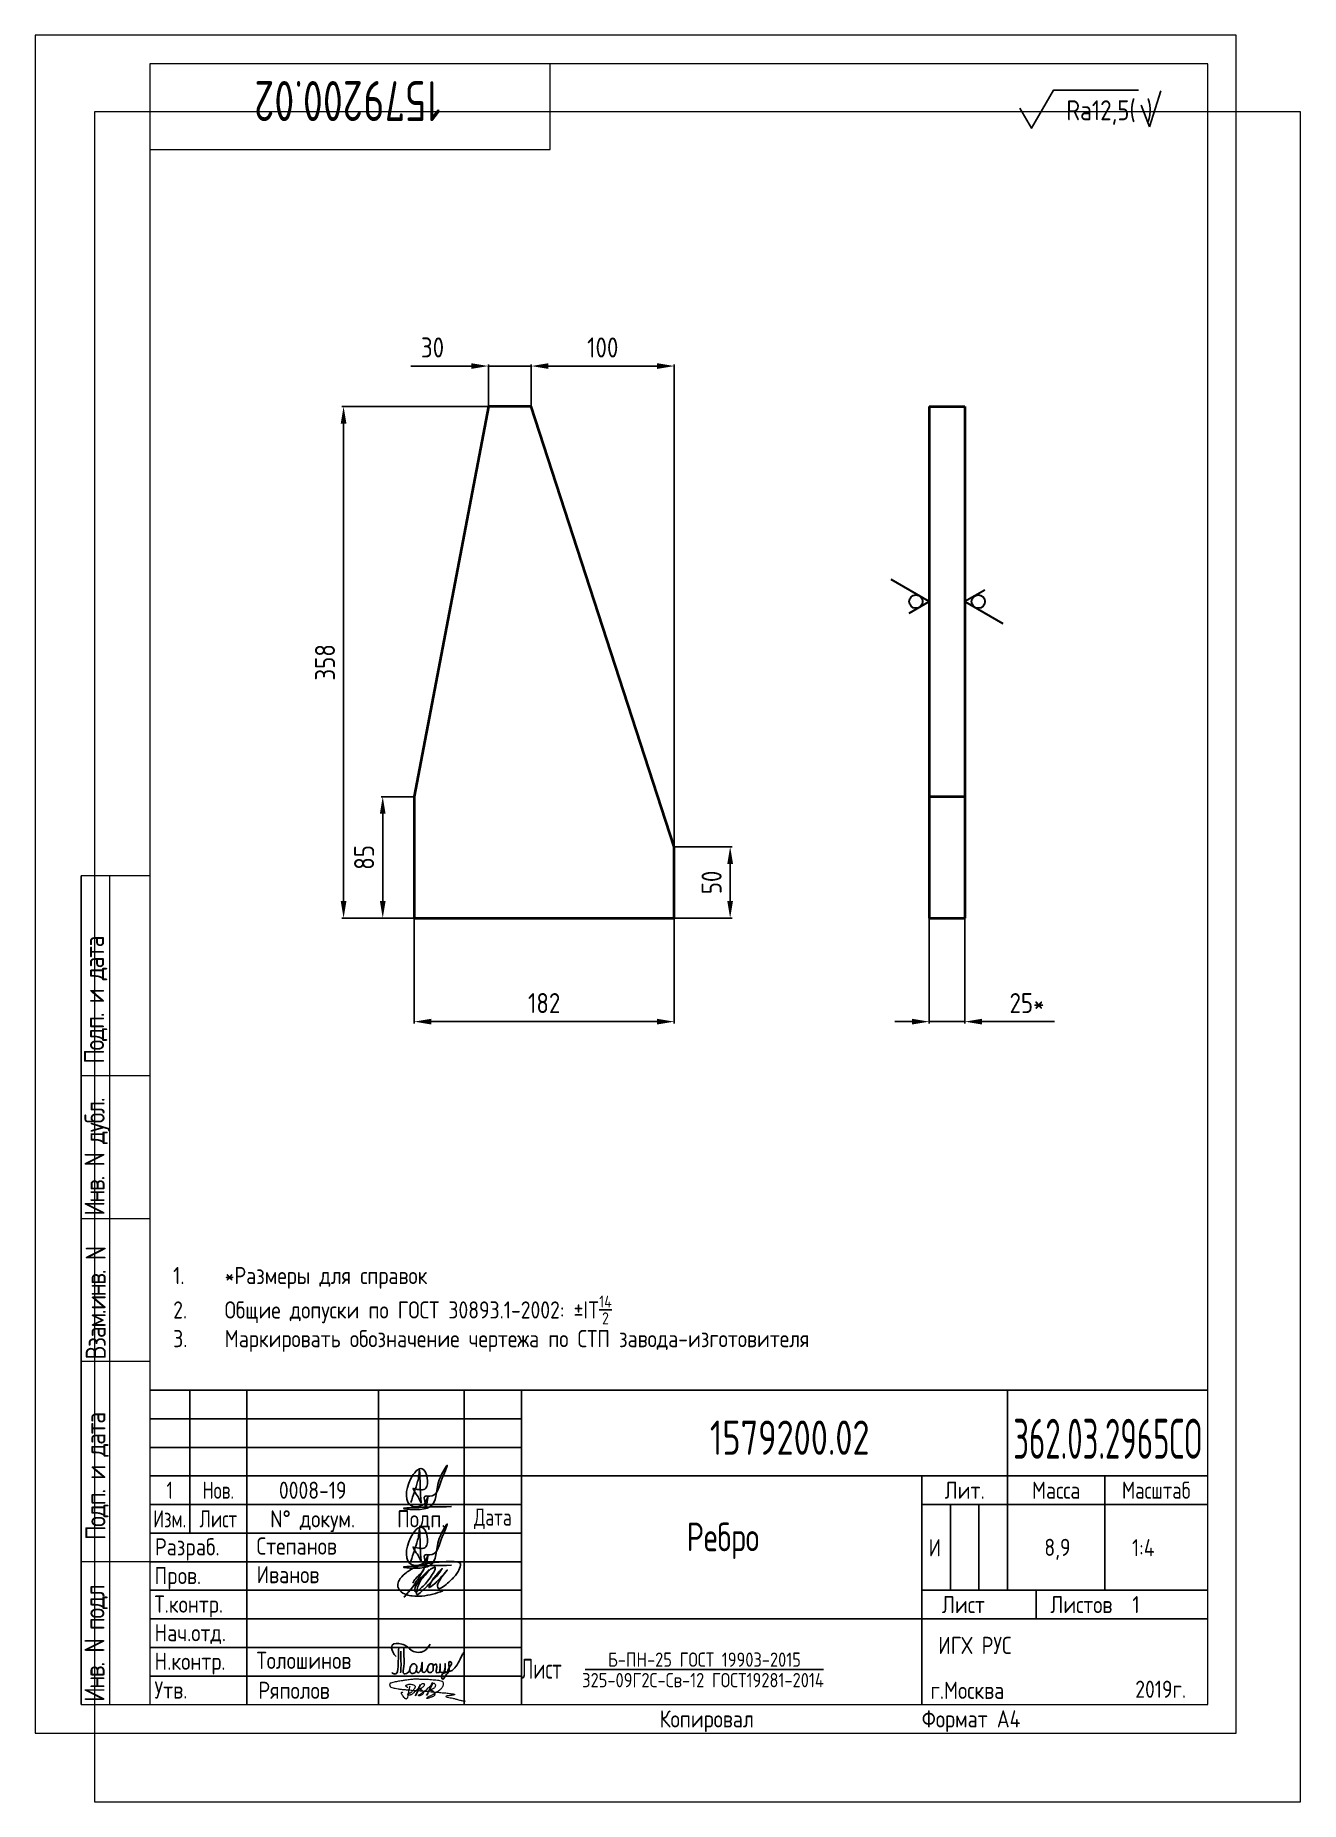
# Paper-space layout 'Лист1' of a CAD drawing. Header units: millimetres. Extents: x -1 to 220, y -13 to 296.
# The model-space entities are those that its viewports show. They can reach past a viewport. Long polylines and large blocks are cut down to what shows.
import ezdxf
from ezdxf.enums import TextEntityAlignment as Align

# ---------------------------------------------------------------- set-up
doc = ezdxf.new("R2010")
doc.units = ezdxf.units.MM
doc.header["$LTSCALE"] = 4
for name, color, linetype, lineweight in [('AM_5', 3, 'Continuous', 25), ('Con', 6, 'Continuous', 40), ('Text', 3, 'Continuous', 13), ('Textb', 3, 'Continuous', 25), ('Основные', 5, 'Continuous', 40), ('Подписи', 1, 'Continuous', 25), ('Эскизная геометрия (ГОСТ)', 3, 'Continuous', 18)]:
    doc.layers.add(name, color=color, linetype=linetype, lineweight=lineweight)
doc.layers.add('AM_VIEWS', color=1, linetype='Continuous', lineweight=25, plot=False)
for name, color, linetype in [('Bord', 1, 'Continuous'), ('Cont', 6, 'Continuous'), ('Dim', 7, 'Continuous')]:
    doc.layers.add(name, color=color, linetype=linetype)
doc.styles.add('Style1', font='romans.shx', dxfattribs={"width": 0.8})
doc.dimstyles.new('1_4$0', dxfattribs={"dimscale": 5, "dimtxt": 14, "dimasz": 12, "dimexe": 1.25, "dimexo": 0, "dimgap": 6, "dimtad": 1, "dimdec": 1, "dimtxsty": 'Style1', "dimcen": 2.5, "dimclrt": 3, "dimadec": 0, "dimazin": 0, "dimtfac": 1, "dimtdec": 1, "dimtmove": 0, "dimatfit": 3, "dimldrblk": 'DOT', "dimfxl": 1, "dimarcsym": 0})

# ---------------------------------------------------------------- blocks, each defined once
blk = doc.blocks.new('A$C63F45750')
at = {"layer": 'Text'}
for points, knots in [([(3.17, 2.37), (3.12, 2.38), (3.04, 2.41), (2.94, 2.5), (2.85, 2.57), (2.79, 2.69), (2.87, 2.77), (2.99, 2.84), (3.16, 2.89), (3.36, 2.93), (3.6, 2.95), (3.82, 2.92), (4.05, 2.87), (4.25, 2.78), (4.45, 2.63), (4.46, 2.42), (4.38, 2.26), (4.28, 2.1), (4.17, 1.94), (4.03, 1.78), (3.89, 1.62), (3.75, 1.52), (3.63, 1.43), (3.49, 1.36), (3.35, 1.3), (3.24, 1.25), (3.16, 1.21), (3.12, 1.15), (3.19, 1.1), (3.27, 1.09), (3.4, 1.07), (3.55, 1.07), (3.72, 1.12), (3.92, 1.19), (4.1, 1.34), (4.26, 1.51), (4.44, 1.65), (4.59, 1.81), (4.74, 1.93), (4.84, 2.04), (4.93, 2.14), (5.07, 2.29), (5.19, 2.53), (5.28, 2.68), (5.35, 2.96), (5.23, 2.66), (5.2, 2.44), (5.04, 2.09), (4.95, 1.81), (4.86, 1.57), (4.75, 1.31), (4.67, 1.12), (4.46, 0.78), (4.62, 1.17), (4.71, 1.45), (4.88, 1.74), (5.01, 2), (5.08, 2.19), (5.19, 2.4), (5.32, 2.58), (5.4, 2.75), (5.52, 2.89), (5.65, 3.04), (5.85, 3.1), (6.02, 3.03), (6.08, 2.87), (6.03, 2.7), (5.9, 2.51), (5.7, 2.37), (5.55, 2.23), (5.4, 2.17), (5.31, 2.12), (5.12, 2.09), (5.35, 2.07), (5.48, 2), (5.64, 1.93), (5.75, 1.8), (5.85, 1.67), (5.89, 1.54), (5.89, 1.37), (5.8, 1.2), (5.63, 1.06), (5.41, 0.94), (5.23, 0.86), (5.02, 0.92), (5.13, 1.1), (5.28, 1.16), (5.44, 1.27), (5.61, 1.36), (5.74, 1.46), (5.86, 1.53), (5.95, 1.61), (6.05, 1.69), (6.15, 1.77), (6.28, 1.87), (6.46, 2.02), (6.65, 2.19), (6.83, 2.37), (6.98, 2.49), (7.11, 2.61), (7.2, 2.74), (7.32, 2.84), (7.42, 2.97), (7.48, 3.08), (7.48, 3.27), (7.34, 3.08), (7.28, 2.94), (7.18, 2.69), (7.1, 2.46), (7, 2.22), (6.93, 1.98), (6.83, 1.78), (6.73, 1.55), (6.67, 1.34), (6.6, 1.14), (6.56, 1.03), (6.39, 0.99), (6.62, 1.33), (6.75, 1.54), (6.93, 1.87), (7.05, 2.08), (7.18, 2.32), (7.33, 2.6), (7.47, 2.89), (7.6, 3.07), (7.79, 3.18), (7.95, 3.01), (8, 2.81), (7.99, 2.62), (7.94, 2.46), (7.83, 2.33), (7.69, 2.22), (7.53, 2.11), (7.37, 2.03), (7.21, 1.99), (7.11, 1.97), (6.89, 1.98), (7.07, 1.94), (7.15, 1.9), (7.27, 1.88), (7.39, 1.84), (7.52, 1.81), (7.62, 1.72), (7.7, 1.62), (7.78, 1.51), (7.83, 1.39), (7.87, 1.26), (7.88, 1.13), (7.86, 0.99), (7.75, 0.88), (7.6, 0.77), (7.4, 0.73), (7.19, 0.66), (6.97, 0.55), (6.71, 0.48), (6.57, 0.44), (6.42, 0.42), (6.52, 0.58), (6.61, 0.64), (6.81, 0.78), (7.06, 0.89), (7.33, 1.04), (7.55, 1.16), (7.7, 1.24), (7.84, 1.32), (7.99, 1.43), (8.21, 1.58), (8.48, 1.76), (8.74, 1.95), (8.97, 2.12), (9.1, 2.29), (9.23, 2.44), (9.3, 2.6), (9.37, 2.74), (9.42, 2.92), (9.45, 3.13), (9.21, 3.48), (8.67, 3.59), (8.09, 3.63), (7.57, 3.66), (7.06, 3.74), (6.57, 3.75), (6.09, 3.74), (5.67, 3.78), (5.28, 3.78), (4.96, 3.81), (4.65, 3.83), (4.31, 3.82), (3.97, 3.79), (3.61, 3.74), (3.22, 3.67), (2.86, 3.66), (2.53, 3.61), (2.18, 3.52), (1.78, 3.54), (1.38, 3.37), (0.96, 3.35), (0.58, 3.24), (0.25, 3.19), (0.03, 3.06), (-0.03, 2.83), (0.02, 2.6), (0.26, 2.38), (0.59, 2.33), (1, 2.2), (1.48, 2.15), (1.93, 2.05), (2.35, 2.02), (2.72, 2.01), (3.11, 1.94), (3.68, 1.94), (4.25, 1.83), (4.91, 1.87), (5.53, 1.76), (6.13, 1.72), (6.73, 1.71), (7.32, 1.62), (7.99, 1.55), (8.64, 1.54), (9.16, 1.46), (9.61, 1.42), (10.03, 1.4), (10.41, 1.32), (10.73, 1.29), (11.01, 1.24), (11.18, 1.23), (11.42, 1.14), (11.18, 1.06), (11.01, 1.03), (10.71, 0.98), (10.37, 0.92), (10.1, 0.91), (9.65, 0.75), (10.22, 0.67), (10.54, 0.59), (11.08, 0.47), (11.61, 0.35), (12.17, 0.15), (12.64, 0.08), (12.98, 0.03), (13.11, 0.01), (13.18, 0)], [0, 0, 0, 0, 0.153866, 0.270441, 0.388867, 0.510533, 0.592156, 0.71333, 0.90842, 1.11344, 1.349254, 1.61246, 1.782219, 2.047249, 2.291879, 2.451528, 2.651081, 2.806158, 3.017979, 3.227348, 3.462381, 3.633009, 3.75766, 3.920516, 4.080796, 4.214529, 4.291786, 4.349969, 4.397594, 4.50822, 4.594826, 4.799244, 4.954392, 5.128468, 5.437537, 5.632649, 5.842485, 6.094987, 6.293219, 6.410959, 6.551192, 6.687808, 7.022147, 7.294342, 7.425356, 7.52079, 7.946481, 8.313051, 8.59833, 8.833695, 9.090496, 9.427695, 9.601191, 9.883219, 10.093306, 10.673943, 10.798776, 10.974628, 11.287247, 11.486184, 11.648652, 11.848902, 12.027194, 12.25348, 12.40059, 12.537783, 12.716293, 12.91523, 13.208551, 13.438489, 13.549668, 13.67779, 13.77127, 13.930001, 14.029091, 14.272112, 14.434836, 14.547084, 14.739051, 14.830983, 15.061241, 15.268922, 15.500489, 15.788979, 15.879568, 16.024283, 16.221854, 16.418714, 16.593102, 16.783247, 16.91018, 17.018213, 17.135263, 17.278205, 17.430482, 17.620087, 17.979626, 18.191789, 18.388716, 18.565718, 18.714854, 18.857929, 19.039974, 19.171375, 19.283034, 19.400085, 19.618058, 19.882245, 20.150781, 20.377854, 20.649532, 20.89723, 21.042543, 21.40016, 21.557817, 21.667145, 21.752781, 21.926256, 22.412297, 22.813145, 22.961412, 23.171289, 23.607257, 23.940428, 24.110007, 24.291214, 24.48084, 24.697609, 24.904078, 25.034245, 25.218018, 25.407651, 25.573473, 25.787447, 25.930292, 26.051316, 26.18846, 26.285312, 26.406799, 26.52425, 26.630463, 26.793722, 26.898606, 27.029313, 27.171012, 27.314101, 27.419918, 27.580557, 27.709367, 27.829268, 28.024364, 28.266961, 28.41242, 28.705761, 28.989137, 29.187748, 29.233768, 29.332802, 29.529535, 29.667094, 30.039923, 30.332117, 30.61061, 30.769982, 30.856778, 31.109923, 31.313488, 31.656425, 32.066331, 32.296628, 32.49714, 32.710276, 32.891468, 33.014834, 33.177747, 33.444503, 33.618009, 34.409008, 34.914636, 35.419802, 35.95397, 36.458179, 36.88069, 37.388403, 37.738353, 38.034261, 38.353468, 38.693154, 39.037638, 39.391136, 39.787481, 40.203773, 40.488977, 40.784975, 41.26625, 41.668005, 42.070065, 42.499388, 42.869834, 43.079573, 43.213439, 43.554591, 43.717296, 44.153724, 44.506336, 45.019111, 45.587859, 45.90191, 46.270392, 46.703958, 47.093115, 47.952647, 48.44014, 49.079253, 49.808223, 50.268654, 50.851051, 51.604831, 52.298429, 52.776925, 53.1907, 53.661988, 54.042386, 54.348524, 54.616841, 54.853814, 54.983777, 55.126096, 55.333328, 55.613101, 56.008732, 56.315809, 56.59982, 56.87931, 57.399251, 57.889617, 58.432507, 59.066698, 59.660314, 59.862668, 60.07277, 60.07277, 60.07277, 60.07277]), ([(2.31, 1.53), (2.26, 1.52), (2.17, 1.51), (2.06, 1.48), (1.93, 1.38), (2.07, 1.25), (2.14, 1.11), (2.26, 0.93), (2.39, 0.72), (2.57, 0.54), (2.71, 0.44), (2.86, 0.4), (3.02, 0.43), (3.14, 0.54), (3.21, 0.79), (3.25, 1.07), (3.31, 1.4), (3.35, 1.67), (3.38, 1.92), (3.47, 2.19), (3.5, 2.43), (3.54, 2.59), (3.56, 2.64)], [0, 0, 0, 0, 0.15847, 0.269731, 0.363591, 0.555514, 0.688037, 0.848606, 1.204359, 1.433632, 1.58673, 1.729549, 1.880686, 2.057874, 2.19169, 2.63505, 2.928153, 3.184121, 3.441863, 3.696117, 4.025873, 4.178055, 4.178055, 4.178055, 4.178055])]:
    blk.add_open_spline(points, degree=3, knots=knots, dxfattribs=at)
blk = doc.blocks.new('A$C4F4A4F5D')
at = {"layer": 'Основные', "lineweight": 25}
for points, knots in [([(0.76, 2.84), (0.53, 3.07), (0.02, 3.58), (-0.25, 5.26), (1.65, 5.12), (2.72, 4.57), (3.71, 3.46), (5.71, 3.44), (6.39, 4.52), (6.67, 4.97)], [0, 0, 0, 0, 0.995549, 2.196439, 3.853213, 4.970011, 6.02292, 8.170898, 9.705386, 9.705386, 9.705386, 9.705386]), ([(1.19, 4.34), (1.17, 3.4), (1.13, 2.06), (0.98, -0.44), (0.2, -0.16), (0.03, -0.03), (0, 0)], [0, 0, 0, 0, 3.274293, 4.654149, 5.171803, 5.30168, 5.30168, 5.30168, 5.30168]), ([(1.58, 3.74), (1.58, 3.25), (1.58, 2.32), (1.61, 1.07), (1.55, 0.31), (1.53, 0)], [0, 0, 0, 0, 1.453969, 2.804084, 3.740223, 3.740223, 3.740223, 3.740223]), ([(2.1, 4.21), (2.1, 3.72), (2.08, 2.67), (2.22, 1.45), (1.71, -0.56), (3.23, 0.14), (3.06, 1.09), (3.85, 1.74), (4.43, 1.17), (4.31, 0.54), (4.11, -0.15), (3.33, -0.21), (3.11, 0.28), (3.13, 0.53), (3.14, 0.66)], [0, 0, 0, 0, 1.402041, 3.063923, 4.415037, 5.298701, 6.374637, 7.087927, 7.603499, 8.330482, 8.911132, 9.613125, 9.996533, 10.366919, 10.366919, 10.366919, 10.366919]), ([(7.18, 1.27), (7.27, 1.3), (7.44, 1.37), (7.78, 1.56), (7.87, 1.06), (7.83, 0.71), (7.66, -0.05), (8.07, 0.01), (8.43, 0.12), (8.39, 0.68), (8.46, 1.9), (8.39, 0.94), (8.43, 0.6), (8.37, 0.05), (8.74, 0.07), (9.11, -0.03), (9.26, 0.49), (9.33, 0.95), (9.27, 1.34), (9.32, 1.77), (9.28, 0.91), (9.34, 0.6), (9.2, 0.14), (9.65, -0.01), (9.83, 0.61), (10.14, 1.03), (10.6, 1.72), (9.95, 2.11), (9.91, 1.23), (10.07, 0.69), (9.92, 0), (9.35, -0.37), (8.95, -1.56), (8.34, 0.07), (10.28, -0.02), (11.26, 1.1), (11.82, 2.15), (12.24, 3.04), (12.52, 3.46), (12.65, 3.65)], [0, 0, 0, 0, 0.305783, 0.619019, 0.796582, 1.5526, 2.082394, 2.34716, 2.5822, 3.136594, 4.040413, 4.363654, 5.267311, 5.441668, 5.78494, 6.114287, 6.466434, 7.104395, 7.620812, 7.679251, 8.272982, 8.692439, 9.1059, 9.338721, 9.784511, 10.568279, 11.297869, 11.566962, 12.285888, 12.851793, 13.545205, 14.102749, 15.055561, 15.671649, 17.422398, 18.699613, 20.16544, 20.963871, 21.66672, 21.66672, 21.66672, 21.66672]), ([(4.28, 0.44), (4.31, 0.37), (4.37, 0.25), (4.41, 0.06), (4.62, -0.05), (5, 0.18), (5.14, 0.84), (5.2, 1.3), (5.31, 2.06), (5.31, 1.17), (5.3, 0.78), (5.2, 0.26), (5.58, -0.01), (5.91, 0.16), (6.08, 0.5), (6.26, 0.9), (6.43, 1.31), (6.72, 1.59), (7.17, 1.58), (7.18, 1.05), (7.31, 0.57), (6.99, 0.02), (6.34, -0.02), (6.17, 0.51), (6.24, 0.79), (6.27, 0.92)], [0, 0, 0, 0, 0.247339, 0.413433, 0.559308, 0.874045, 1.558567, 2.392422, 2.645523, 3.22433, 3.719885, 4.231527, 4.573657, 4.879974, 5.190145, 5.704595, 6.19318, 6.529505, 6.863422, 7.269696, 7.83948, 8.395909, 8.926487, 9.378613, 9.791445, 9.791445, 9.791445, 9.791445])]:
    blk.add_open_spline(points, degree=3, knots=knots, dxfattribs=at)
blk = doc.blocks.new('Обозначение шероховатости_1')
at = {"layer": 'Эскизная геометрия (ГОСТ)', "lineweight": 30}
for p, q in [((0, 0), (1.097, 1.9)), ((-0.577, 1), (0, 0))]:
    blk.add_line(p, q, dxfattribs=at)
blk.add_circle((0, 0.667), 0.333, dxfattribs=at)
blk = doc.blocks.new('Обозначение шероховатости_2')
at = {"layer": 'Эскизная геометрия (ГОСТ)', "lineweight": 30}
for p, q in [((0, 0), (1.097, 1.9)), ((-0.577, 1), (0, 0))]:
    blk.add_line(p, q, dxfattribs=at)
blk.add_circle((0, 0.667), 0.333, dxfattribs=at)
blk = doc.blocks.new('*D34')
at = {"layer": 'AM_5', "color": 0, "lineweight": -2, "transparency": 16777216}
for p, q in [((255.1, 424.3), (255.1, 350.7)), ((437.1, 424.3), (437.1, 350.7)), ((267.1, 351.9), (425.1, 351.9))]:
    blk.add_line(p, q, dxfattribs=at)
at = {"layer": 'AM_5', "color": 0, "transparency": 16777216}
for points in [[(267.1, 353.9), (267.1, 349.9), (255.1, 351.9)], [(425.1, 353.9), (425.1, 349.9), (437.1, 351.9)]]:
    blk.add_solid(points, dxfattribs=at)
at = {"layer": 'Defpoints', "color": 0, "transparency": 16777216}
for p in [(255.1, 424.3), (437.1, 424.3), (437.1, 351.9)]:
    blk.add_point(p, dxfattribs=at)
at = {"layer": 'AM_5', "color": 3, "transparency": 16777216, "insert": (346.1, 364.9), "char_height": 14, "attachment_point": 5, "style": 'Style1'}
blk.add_mtext('182', dxfattribs=at)
blk = doc.blocks.new('_Dot')
at = {"color": 0, "linetype": 'ByBlock', "lineweight": -2}
blk.add_line((-0.5, 0), (-1, 0), dxfattribs=at)
at = {"color": 0, "linetype": 'ByBlock', "const_width": 0.5}
blk.add_lwpolyline([(-0.25, 0, 1), (0.25, 0, 1)], format="xyb", close=True, dxfattribs=at)
blk = doc.blocks.new('*D35')
at = {"layer": 'AM_5', "color": 0, "lineweight": -2, "transparency": 16777216}
for p, q in [((337.1, 782.3), (337.1, 811.8)), ((425.1, 810.6), (349.1, 810.6)), ((437.1, 424.3), (437.1, 811.8))]:
    blk.add_line(p, q, dxfattribs=at)
at = {"layer": 'AM_5', "color": 0, "transparency": 16777216}
for points in [[(349.1, 812.6), (349.1, 808.6), (337.1, 810.6)], [(425.1, 812.6), (425.1, 808.6), (437.1, 810.6)]]:
    blk.add_solid(points, dxfattribs=at)
at = {"layer": 'Defpoints', "color": 0, "transparency": 16777216}
for p in [(337.1, 810.6), (337.1, 782.3), (437.1, 424.3)]:
    blk.add_point(p, dxfattribs=at)
at = {"layer": 'AM_5', "color": 3, "transparency": 16777216, "insert": (387.1, 823.6), "char_height": 14, "attachment_point": 5, "style": 'Style1'}
blk.add_mtext('100', dxfattribs=at)
blk = doc.blocks.new('*D36')
at = {"layer": 'AM_5', "color": 0, "lineweight": -2, "transparency": 16777216}
for p, q in [((295.1, 810.6), (252.9, 810.6)), ((307.1, 782.3), (307.1, 811.8)), ((337.1, 810.6), (307.1, 810.6)), ((337.1, 782.3), (337.1, 811.8)), ((349.1, 810.6), (361.1, 810.6))]:
    blk.add_line(p, q, dxfattribs=at)
at = {"layer": 'AM_5', "color": 0, "transparency": 16777216}
for points in [[(295.1, 812.6), (295.1, 808.6), (307.1, 810.6)], [(349.1, 812.6), (349.1, 808.6), (337.1, 810.6)]]:
    blk.add_solid(points, dxfattribs=at)
at = {"layer": 'Defpoints', "color": 0, "transparency": 16777216}
for p in [(307.1, 810.6), (307.1, 782.3), (337.1, 782.3)]:
    blk.add_point(p, dxfattribs=at)
at = {"layer": 'AM_5', "color": 3, "transparency": 16777216, "insert": (268, 823.6), "char_height": 14, "attachment_point": 5, "style": 'Style1'}
blk.add_mtext('30', dxfattribs=at)
blk = doc.blocks.new('*D37')
at = {"layer": 'AM_5', "color": 0, "lineweight": -2, "transparency": 16777216}
for p, q in [((307.1, 782.3), (204.6, 782.3)), ((205.8, 436.3), (205.8, 770.3)), ((255.1, 424.3), (204.6, 424.3))]:
    blk.add_line(p, q, dxfattribs=at)
at = {"layer": 'AM_5', "color": 0, "transparency": 16777216}
for points in [[(203.8, 770.3), (207.8, 770.3), (205.8, 782.3)], [(203.8, 436.3), (207.8, 436.3), (205.8, 424.3)]]:
    blk.add_solid(points, dxfattribs=at)
at = {"layer": 'Defpoints', "color": 0, "transparency": 16777216}
for p in [(205.8, 782.3), (307.1, 782.3), (255.1, 424.3)]:
    blk.add_point(p, dxfattribs=at)
at = {"layer": 'AM_5', "color": 3, "transparency": 16777216, "insert": (192.8, 603.3), "char_height": 14, "attachment_point": 5, "rotation": 90, "style": 'Style1'}
blk.add_mtext('358', dxfattribs=at)
blk = doc.blocks.new('*D38')
at = {"layer": 'AM_5', "color": 0, "lineweight": -2, "transparency": 16777216}
for p, q in [((255.1, 509.3), (232, 509.3)), ((233.2, 436.3), (233.2, 497.3)), ((255.1, 424.3), (232, 424.3))]:
    blk.add_line(p, q, dxfattribs=at)
at = {"layer": 'AM_5', "color": 0, "transparency": 16777216}
for points in [[(231.2, 497.3), (235.2, 497.3), (233.2, 509.3)], [(231.2, 436.3), (235.2, 436.3), (233.2, 424.3)]]:
    blk.add_solid(points, dxfattribs=at)
at = {"layer": 'Defpoints', "color": 0, "transparency": 16777216}
for p in [(233.2, 509.3), (255.1, 509.3), (255.1, 424.3)]:
    blk.add_point(p, dxfattribs=at)
at = {"layer": 'AM_5', "color": 3, "transparency": 16777216, "insert": (220.2, 466.8), "char_height": 14, "attachment_point": 5, "rotation": 90, "style": 'Style1'}
blk.add_mtext('85', dxfattribs=at)
blk = doc.blocks.new('*D39')
at = {"layer": 'AM_5', "color": 0, "lineweight": -2, "transparency": 16777216}
for p, q in [((437.1, 474.3), (477.5, 474.3)), ((476.2, 436.3), (476.2, 462.3)), ((437.1, 424.3), (477.5, 424.3))]:
    blk.add_line(p, q, dxfattribs=at)
at = {"layer": 'AM_5', "color": 0, "transparency": 16777216}
for points in [[(474.2, 462.3), (478.2, 462.3), (476.2, 474.3)], [(474.2, 436.3), (478.2, 436.3), (476.2, 424.3)]]:
    blk.add_solid(points, dxfattribs=at)
at = {"layer": 'Defpoints', "color": 0, "transparency": 16777216}
for p in [(437.1, 474.3), (476.2, 474.3), (437.1, 424.3)]:
    blk.add_point(p, dxfattribs=at)
at = {"layer": 'AM_5', "color": 3, "transparency": 16777216, "insert": (463.2, 449.3), "char_height": 14, "attachment_point": 5, "rotation": 90, "style": 'Style1'}
blk.add_mtext('50', dxfattribs=at)
blk = doc.blocks.new('*D40')
at = {"layer": 'AM_5', "color": 0, "lineweight": -2, "transparency": 16777216}
for p, q in [((615.4, 424.3), (615.4, 350.7)), ((640.4, 424.3), (640.4, 350.7)), ((603.4, 351.9), (591.4, 351.9)), ((615.4, 351.9), (640.4, 351.9)), ((652.4, 351.9), (703.1, 351.9))]:
    blk.add_line(p, q, dxfattribs=at)
at = {"layer": 'AM_5', "color": 0, "transparency": 16777216}
for points in [[(603.4, 353.9), (603.4, 349.9), (615.4, 351.9)], [(652.4, 353.9), (652.4, 349.9), (640.4, 351.9)]]:
    blk.add_solid(points, dxfattribs=at)
at = {"layer": 'Defpoints', "color": 0, "transparency": 16777216}
for p in [(615.4, 424.3), (640.4, 424.3), (640.4, 351.9)]:
    blk.add_point(p, dxfattribs=at)
at = {"layer": 'AM_5', "color": 3, "transparency": 16777216, "insert": (683.8, 364.9), "char_height": 14, "attachment_point": 5, "style": 'Style1'}
blk.add_mtext('25*', dxfattribs=at)

msp = doc.modelspace()

# ---------------------------------------------------------------- linework, layer by layer
at = {"layer": 'Con'}
for p, q in [((307.07, 782.32), (255.07, 509.32)), ((337.07, 782.32), (307.07, 782.32)), ((437.07, 474.28), (337.07, 782.32)), ((615.42, 782.32), (615.42, 509.32)), ((615.42, 782.32), (640.42, 782.32)), ((640.42, 782.32), (640.42, 509.32)), ((255.07, 509.32), (255.07, 424.32)), ((615.42, 509.32), (615.42, 424.32)), ((615.42, 509.32), (640.42, 509.32)), ((640.42, 509.32), (640.42, 424.32)), ((437.07, 424.32), (437.07, 474.28)), ((255.07, 424.32), (437.07, 424.32)), ((615.42, 424.32), (640.42, 424.32))]:
    msp.add_line(p, q, dxfattribs=at)

# ---------------------------------------------------------------- block references
at = {"xscale": 13.999999761581421, "yscale": 13.999999761581421, "zscale": 13.999999761581421}
for name, p, rotation in [('Обозначение шероховатости_1', (615.42, 645.82), 89.99999999999675), ('Обозначение шероховатости_2', (640.42, 645.82), 269.99999999999676)]:
    msp.add_blockref(name, p, dxfattribs=dict(at, rotation=rotation))

# ---------------------------------------------------------------- dimensions: what is measured, and where the dimension line sits
at = {"layer": 'AM_5'}
for base, p1, p2, override, picture, middle in [((307.07, 810.57), (337.07, 782.32), (307.07, 782.32), {"dimscale": 1}, '*D36', (268.01, 823.57)), ((337.07, 810.57), (437.07, 424.32), (337.07, 782.32), {"dimscale": 1, "dimpost": ''}, '*D35', (387.07, 823.57)), ((437.07, 351.93), (255.07, 424.32), (437.07, 424.32), {"dimscale": 1, "dimpost": ''}, '*D34', (346.07, 364.93))]:
    dim = msp.add_linear_dim(base=base, p1=p1, p2=p2, dimstyle='1_4$0', override=override, dxfattribs=at)
    dim.commit()
    dim.dimension.update_dxf_attribs({"geometry": picture, "text_midpoint": middle})
for base, p1, p2, override, picture, middle in [((205.8, 782.32), (255.07, 424.32), (307.07, 782.32), {"dimscale": 1}, '*D37', (192.8, 603.32)), ((233.22, 509.32), (255.07, 424.32), (255.07, 509.32), {"dimscale": 1}, '*D38', (220.22, 466.82)), ((476.24, 474.28), (437.07, 424.32), (437.07, 474.28), {"dimscale": 1, "dimpost": ''}, '*D39', (463.24, 449.3))]:
    dim = msp.add_linear_dim(base=base, p1=p1, p2=p2, angle=90, dimstyle='1_4$0', override=override, dxfattribs=at)
    dim.commit()
    dim.dimension.update_dxf_attribs({"geometry": picture, "text_midpoint": middle})
dim = msp.add_linear_dim(base=(640.42, 351.93), p1=(615.42, 424.32), p2=(640.42, 424.32), text='<>*', dimstyle='1_4$0', override={"dimscale": 1, "dimpost": ''}, dxfattribs=at)
dim.commit()
dim.dimension.update_dxf_attribs({"geometry": '*D40', "text_midpoint": (683.76, 364.93)})

psp = doc.layouts.new('Лист1')

# ---------------------------------------------------------------- linework, layer by layer
at = {"layer": 'Bord', "lineweight": 18}
for p, q in [((7.19, 149.21), (7.19, 114.21)), ((19.19, 114.21), (7.19, 114.21)), ((7.19, 114.21), (7.19, 89.21)), ((19.19, 89.21), (7.19, 89.21)), ((19.19, 64.21), (7.19, 64.21)), ((7.19, 64.21), (7.19, 29.21)), ((19.19, 59.21), (19.19, 4.21)), ((19.19, 29.21), (7.19, 29.21)), ((7.19, 29.21), (7.19, 4.21))]:
    psp.add_line(p, q, dxfattribs=at)
at = {"layer": 'Bord'}
for p, q in [((19.19, 54.21), (84.19, 54.21)), ((19.19, 49.21), (84.19, 49.21)), ((19.19, 44.21), (84.19, 44.21)), ((159.19, 39.21), (159.19, 24.21)), ((164.19, 39.21), (164.19, 24.21)), ((19.19, 29.21), (84.19, 29.21)), ((19.19, 24.21), (84.19, 24.21)), ((19.19, 19.21), (84.19, 19.21)), ((19.19, 14.21), (84.19, 14.21)), ((19.19, 9.21), (84.19, 9.21))]:
    psp.add_line(p, q, dxfattribs=at)
at = {"layer": 'Con', "lineweight": 18}
for p, q in [((7.19, 4.21), (7.19, 149.21)), ((19.19, 149.21), (7.19, 149.21)), ((12.19, 4.21), (12.19, 149.21)), ((19.19, 149.21), (19.19, 4.21)), ((7.19, 89.21), (7.19, 64.21)), ((7.19, 4.21), (19.19, 4.21)), ((7.19, 4.21), (19.19, 4.21))]:
    psp.add_line(p, q, dxfattribs=at)
at = {"layer": 'Con', "linetype": 'Continuous', "lineweight": 15}
psp.add_lwpolyline([(-0.81, -0.79), (209.19, -0.79), (209.19, 296.21), (-0.81, 296.21), (-0.81, -0.79)], dxfattribs=at)
at = {"layer": 'Con', "lineweight": 18}
psp.add_lwpolyline([(19.19, 291.21), (19.19, 276.21), (89.19, 276.21), (89.19, 291.21)], dxfattribs=at)
at = {"layer": 'Con', "linetype": 'Continuous', "lineweight": 18}
psp.add_lwpolyline([(19.19, 4.21), (204.19, 4.21), (204.19, 291.21), (19.19, 291.21), (19.19, 4.21)], dxfattribs=at)
at = {"layer": 'Cont'}
for p, q in [((19.19, 59.21), (204.19, 59.21)), ((204.19, 59.21), (19.19, 59.21)), ((26.19, 59.21), (26.19, 34.21)), ((36.19, 59.21), (36.19, 4.21)), ((59.19, 4.21), (59.19, 59.21)), ((74.19, 59.21), (74.19, 4.21)), ((84.19, 4.21), (84.19, 59.21)), ((169.19, 44.21), (169.19, 59.21)), ((84.19, 44.21), (204.19, 44.21)), ((154.19, 4.21), (154.19, 44.21)), ((169.19, 44.21), (169.19, 24.21)), ((186.19, 24.21), (186.19, 44.21)), ((19.19, 39.21), (84.19, 39.21)), ((204.19, 39.21), (154.19, 39.21)), ((84.19, 34.21), (19.19, 34.21)), ((154.19, 24.21), (204.19, 24.21)), ((174.19, 24.21), (174.19, 19.21)), ((204.19, 19.21), (84.19, 19.21))]:
    psp.add_line(p, q, dxfattribs=at)
at = {"layer": 'Dim'}
for p, q in [((194.01, 280.22), (195.97, 286.49)), ((192.54, 284.01), (194.01, 280.22))]:
    psp.add_line(p, q, dxfattribs=at)
psp.add_lwpolyline([(171.35, 283.46), (173.37, 279.96), (177.21, 286.61), (192.07, 286.61)], dxfattribs=at)
at = {"layer": 'Подписи'}
for points, knots in [([(64.84, 39.58), (65.28, 40.81), (65.85, 42.39), (66.26, 44.13), (66.45, 46.69), (66.4, 42.45), (66.68, 39.33), (66.17, 40.7), (65.81, 40.91), (65.18, 42.06), (66.21, 41.8), (68.42, 41.29), (67.3, 46.99), (63.88, 43.06), (63.67, 38.22), (67.44, 38.91), (68.02, 41.68), (67.38, 37.23), (67.38, 39.68), (67.04, 40.85), (69.36, 40.34), (69.83, 42.98), (72, 47.44), (68.8, 42.45), (69.88, 37.95), (59.91, 38.62), (67.23, 38.76), (71.99, 38.85)], [0, 0, 0, 0, 3.85061, 4.956406, 5.595294, 10.558929, 11.056694, 11.285996, 13.850038, 13.954775, 14.042161, 16.220396, 19.701031, 22.44905, 27.186736, 29.831155, 30.672237, 32.86133, 34.17858, 34.987818, 35.874727, 39.229915, 42.132322, 45.033166, 50.025384, 54.409049, 62.587523, 62.587523, 62.587523, 62.587523]), ([(64.84, 29.32), (65.28, 30.55), (65.85, 32.13), (66.26, 33.87), (66.45, 36.43), (66.4, 32.19), (66.68, 29.07), (66.17, 30.44), (65.81, 30.66), (65.18, 31.8), (66.21, 31.54), (68.42, 31.03), (67.3, 36.73), (63.88, 32.81), (63.67, 27.96), (67.44, 28.65), (68.02, 31.42), (67.38, 26.97), (67.38, 29.42), (67.04, 30.59), (69.36, 30.08), (69.83, 32.72), (72, 37.18), (68.8, 32.19), (69.88, 27.69), (59.91, 28.37), (67.23, 28.5), (71.99, 28.59)], [0, 0, 0, 0, 3.85061, 4.956406, 5.595294, 10.558929, 11.056694, 11.285996, 13.850038, 13.954775, 14.042161, 16.220396, 19.701031, 22.44905, 27.186736, 29.831155, 30.672237, 32.86133, 34.17858, 34.987818, 35.874727, 39.229915, 42.132322, 45.033166, 50.025384, 54.409049, 62.587523, 62.587523, 62.587523, 62.587523]), ([(68.07, 27.84), (67.58, 27.4), (66.72, 26.61), (65.92, 25.33), (65.43, 24.47), (65.66, 23.83), (66.36, 24.36), (66.96, 24.84), (67.87, 25.86), (68.54, 26.92), (69, 27.56), (69.21, 28.34), (68.48, 28.04), (67.92, 27.62), (67.3, 26.78), (66.62, 26.11), (66.26, 25.3), (65.93, 24.5), (65.83, 23.95), (65.87, 23.35), (66.6, 23.84), (67.28, 24.56), (68.58, 25.83), (69.47, 26.76), (70.85, 28.66), (68.84, 26.36), (68.47, 25.87), (67.92, 24.52), (69.29, 25.55), (69.65, 25.96), (71.73, 28.28), (70.29, 26.73), (69.91, 25.92), (69.4, 25.11), (69.71, 24.32), (70.72, 24.96), (71.6, 25.69), (72.63, 26.75), (73.3, 27.75), (73.89, 29.25), (71.05, 29.29), (68.77, 29.08), (65.79, 28.49), (63.91, 27.25), (62.81, 26.18), (62.44, 25.02), (62.92, 23.96), (63.98, 23.44), (65.3, 23.14), (66.89, 23.15), (68.69, 23.51), (69.89, 23.9), (70.47, 24.09)], [0, 0, 0, 0, 1.9755, 3.453266, 4.599682, 4.791473, 5.145238, 6.497385, 7.664272, 9.094306, 10.114998, 10.459762, 10.811562, 11.792042, 12.959743, 13.767676, 14.660412, 15.605031, 16.245448, 16.572031, 16.925795, 18.146901, 20.185044, 21.789331, 22.951009, 24.626743, 26.592474, 27.035558, 27.450584, 30.017364, 31.457812, 32.594833, 33.885024, 34.80449, 35.192074, 35.984441, 37.373068, 39.207782, 40.066553, 41.248724, 42.851981, 46.196805, 49.405498, 51.42283, 52.958607, 53.90671, 54.859511, 56.175895, 57.248919, 58.950609, 60.891135, 62.727304, 62.727304, 62.727304, 62.727304]), ([(65.19, 25.47), (65.35, 25.76), (65.71, 26.42), (66.51, 26.96), (67.78, 28.9), (65.57, 25.3), (64.93, 24.44), (63.12, 22.33), (65.27, 24.95), (66.17, 25.69), (66.68, 26.1)], [0, 0, 0, 0, 0.949687, 2.182955, 3.211934, 5.843898, 8.089363, 9.295303, 11.182264, 13.603818, 13.603818, 13.603818, 13.603818])]:
    psp.add_open_spline(points, degree=3, knots=knots, dxfattribs=at)

# ---------------------------------------------------------------- block references
for name, p in [('A$C4F4A4F5D', (61.54, 9.8)), ('A$C63F45750', (61.15, 4.84))]:
    psp.add_blockref(name, p, dxfattribs=at)

# ---------------------------------------------------------------- texts
at = {"layer": 'Bord', "style": 'Style1', "width": 0.8}
psp.add_text('Формат А4', height=3, dxfattribs=at).set_placement((154.19, 0.21))
at = {"layer": 'Bord', "lineweight": 18, "char_height": 3.5, "attachment_point": 1, "rotation": 90, "style": 'Style1'}
for s, insert in [('{\\T0.9;Подп. и дата}', (7.72, 116.32)), ('{\\T0.9;Инв. N дубл.}', (7.8, 89.74)), ('{\\T0.9;Взам.инв. N}', (8.01, 64.57)), ('{\\T0.9;Подп. и дата}', (7.96, 32.99)), ('{\\T0.9;Инв. N подл}', (7.79, 4.7))]:
    psp.add_mtext_dynamic_manual_height_columns(s, width=57.9954, gutter_width=17.5, heights=[0], dxfattribs=dict(at, insert=insert))
at = {"layer": 'Dim', "insert": (187, 282.69), "char_height": 3.5, "attachment_point": 5, "style": 'Style1'}
psp.add_mtext('Ra12,5( )', dxfattribs=at)
at = {"layer": 'Textb', "lineweight": 18, "style": 'Style1', "width": 0.7}
psp.add_text('1579200.02', height=7, rotation=180, dxfattribs=at).set_placement((53.78, 288.21), align=Align.CENTER)
at = {"layer": 'Textb', "style": 'Style1', "width": 0.7}
for s, height, p in [('1579200.02', 6, (131.1, 47.91)), ('Ребро', 5, (119.41, 31.04))]:
    psp.add_text(s, height=height, dxfattribs=at).set_placement(p, align=Align.CENTER)
at = {"layer": 'Textb', "style": 'Style1', "width": 0.409091}
psp.add_text('362.03.2965СО', height=7, rotation=360, dxfattribs=at).set_placement((170.19, 47.21), (203.19, 47.21), align=Align.FIT)
at = {"layer": 'Textb', "style": 'Style1'}
for s, width, p in [('1', 0.7, (22.69, 41.71)), ('Нов.', 0.7, (31.19, 41.71)), ('0008-19', 0.8, (47.69, 41.71)), ('Лит.', 0.8, (161.69, 41.71)), ('Масса', 0.8, (177.69, 41.71)), ('Масштаб', 0.75, (195.19, 41.71)), ('Изм.', 0.7, (22.69, 36.71)), ('Лист', 0.7, (31.19, 36.71)), ('N%%d докум.', 0.8, (47.69, 36.71)), ('Подп.', 0.8, (66.69, 36.71)), ('8,9', 0.8, (177.91, 31.72)), ('Лист', 0.8, (161.46, 21.71)), ('Листов', 0.8, (182.09, 21.71))]:
    psp.add_text(s, height=3, dxfattribs=dict(at, width=width)).set_placement(p, align=Align.MIDDLE_CENTER)
at = {"layer": 'Textb', "style": 'Style1', "width": 0.7}
psp.add_text('Дата', height=3, dxfattribs=at).set_placement((79.19, 36.71), align=Align.MIDDLE)
at = {"layer": 'Textb', "style": 'Style1', "width": 0.8}
for s, height, p in [('Разpаб.', 3, (20.11, 30.31)), ('Пpов.', 3, (20.03, 25.29)), ('Т.контр.', 3, (20.03, 20.29)), ('Нач.отд.', 3, (20.03, 15.29)), ('ИГХ РУС', 3, (157.07, 13.07)), ('Н.контр.', 3, (20.03, 10.29)), ('%%U   Б-ПН-25 ГОСТ 19903-2015   ', 2.5, (95.36, 10.83)), ('Утв.', 3, (20.03, 5.27)), ('г.Москва', 3, (155.71, 5.21)), ('2019г.', 3, (191.52, 5.4)), ('Копировал', 3, (108.36, 0.21))]:
    psp.add_text(s, height=height, dxfattribs=at).set_placement(p)
at = {"layer": 'Textb', "linetype": 'Continuous', "style": 'Style1', "width": 0.8}
psp.add_text('325-09Г2С-Св-12 ГОСТ19281-2014', height=2.5035, dxfattribs=at).set_placement((94.81, 7.24))
at = {"layer": 'Textb', "char_height": 3, "attachment_point": 1, "style": 'Style1'}
for s, insert in [('\\A1;\\pxi-3,l4,sm1,t4;1.\t*Размеры для справок\\P2.\tОбщие допуски по ГОСТ 30893.1-2002: %%PIT{\\H0.7x;\\S14/2;}\\P3.\tМаркировать обозначение чертежа по СТП завода-изготовителя', (20.3, 80.77)), ('\\A1;Степанов', (37.88, 33.45)), ('\\A1;Иванов', (37.88, 28.45)), ('\\A1;Толошинов', (37.88, 13.45))]:
    psp.add_mtext_dynamic_manual_height_columns(s, width=232.7089, gutter_width=17.5, heights=[54.27], dxfattribs=dict(at, insert=insert))
at = {"layer": 'Textb', "linetype": 'Continuous', "insert": (82.24, 12.24), "char_height": 3.5, "width": 18.4844, "attachment_point": 1, "line_spacing_factor": 0.9, "style": 'Style1'}
psp.add_mtext(' {\\W0.65;Лист}', dxfattribs=at)
at = {"layer": 'Textb', "style": 'Style1', "width": 0.8}
for tag, p in [('И', (155.37, 30.16)), ('1:4', (190.95, 30.16)), ('1', (191.02, 20.22)), ('Ряполов', (38.19, 5.21))]:
    psp.add_attdef(tag, p, '', height=3, dxfattribs=at)

# ---------------------------------------------------------------- viewports
at = {"layer": 'AM_VIEWS'}
psp.add_viewport(center=(114.99, 135.04), size=(210.9, 295.616), view_center_point=(453.41, 397.34), view_height=1182.463, dxfattribs=at)

doc.saveas('drawing.dxf')
